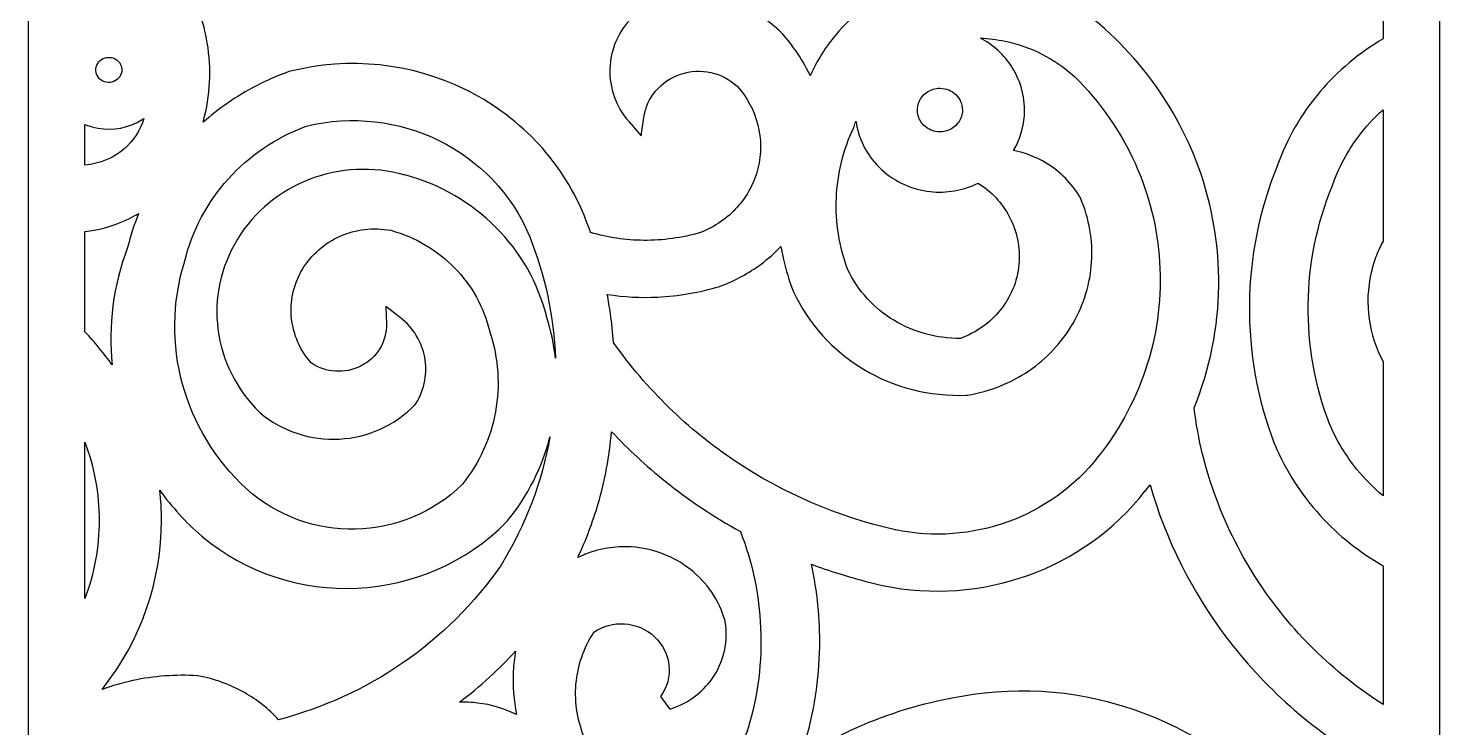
# Model space of a CAD drawing. Header units: centimetres. Extents: x 21 to 27, y -9 to 9.
# Drawn here: x 21.04 to 27, y -5.61 to -2.66 of the extents above; entities that cross this region are included whole.
import ezdxf

# ---------------------------------------------------------------- set-up
doc = ezdxf.new("R2010")
doc.units = ezdxf.units.CM
doc.header["$MEASUREMENT"] = 0
doc.layers.add('layer 1', color=7, linetype='Continuous')

msp = doc.modelspace()

# ---------------------------------------------------------------- linework, layer by layer
at = {"layer": 'layer 1', "color": 250}
for points, knots in [([(21.03704, 9.00077), (21.03704, 9.00077), (26.99977, 9.00077), (26.99977, 9.00077), (26.99977, 9.00077), (26.99977, 9.00077), (26.99977, -9.00021), (26.99977, -9.00021), (26.99977, -9.00021), (26.99977, -9.00021), (21.03704, -9.00021), (21.03704, -9.00021), (21.03704, -9.00021), (21.03704, -9.00021), (21.03704, 9.00077), (21.03704, 9.00077)], [0, 0, 0, 0, 0.2, 0.2, 0.2, 0.2, 0.4, 0.4, 0.4, 0.4, 0.6, 0.6, 0.6, 0.6, 1, 1, 1, 1]), ([(26.76019, -1.67716), (26.75995, -1.67667), (26.75971, -1.67618), (26.75947, -1.67568), (26.75947, -1.67568), (26.68413, -1.84928), (26.57456, -2.00477), (26.43875, -2.13449), (26.43875, -2.13449), (26.28268, -2.28356), (26.09191, -2.39863), (25.87863, -2.46804), (25.87863, -2.46804), (25.72911, -2.51671), (25.57409, -2.53743), (25.42106, -2.53152), (25.42106, -2.53152), (25.68636, -2.71002), (25.87802, -2.96135), (25.98056, -3.24309), (25.98056, -3.24309), (26.09716, -3.56348), (26.09851, -3.92323), (25.96193, -4.25993), (25.96193, -4.25993), (25.99485, -4.52458), (26.08909, -4.77485), (26.23363, -4.99413), (26.23363, -4.99413), (26.36853, -5.19879), (26.54704, -5.37624), (26.76019, -5.51299), (26.76019, -5.51299), (26.76019, -5.51299), (26.76019, -4.9269), (26.76019, -4.9269), (26.76019, -4.9269), (26.66131, -4.87039), (26.57157, -4.79884), (26.49475, -4.71452), (26.49475, -4.71452), (26.41525, -4.62725), (26.34972, -4.52641), (26.30237, -4.41452), (26.30237, -4.41452), (26.30237, -4.41452), (26.30195, -4.41344), (26.30195, -4.41344), (26.30195, -4.41344), (26.2289, -4.22298), (26.19342, -4.02308), (26.19542, -3.8238), (26.19542, -3.8238), (26.19741, -3.6243), (26.23685, -3.42509), (26.31362, -3.23621), (26.31362, -3.23621), (26.31362, -3.23621), (26.31306, -3.23756), (26.31306, -3.23756), (26.31306, -3.23756), (26.35389, -3.12227), (26.41568, -3.01622), (26.49442, -2.92375), (26.49442, -2.92375), (26.5692, -2.83592), (26.65893, -2.76063), (26.76019, -2.70155), (26.76019, -2.70155), (26.76019, -2.70155), (26.76019, -1.67716), (26.76019, -1.67716)], [0, 0, 0, 0, 0.0526316, 0.0526316, 0.0526316, 0.0526316, 0.1052632, 0.1052632, 0.1052632, 0.1052632, 0.1578947, 0.1578947, 0.1578947, 0.1578947, 0.2105263, 0.2105263, 0.2105263, 0.2105263, 0.2631579, 0.2631579, 0.2631579, 0.2631579, 0.3157895, 0.3157895, 0.3157895, 0.3157895, 0.3684211, 0.3684211, 0.3684211, 0.3684211, 0.4210526, 0.4210526, 0.4210526, 0.4210526, 0.4736842, 0.4736842, 0.4736842, 0.4736842, 0.5263158, 0.5263158, 0.5263158, 0.5263158, 0.5789474, 0.5789474, 0.5789474, 0.5789474, 0.6315789, 0.6315789, 0.6315789, 0.6315789, 0.6842105, 0.6842105, 0.6842105, 0.6842105, 0.7368421, 0.7368421, 0.7368421, 0.7368421, 0.7894737, 0.7894737, 0.7894737, 0.7894737, 0.8421053, 0.8421053, 0.8421053, 0.8421053, 0.8947368, 0.8947368, 0.8947368, 0.8947368, 1, 1, 1, 1]), ([(24.93658, -2.41867), (24.83885, -2.37499), (24.74609, -2.319), (24.66085, -2.25116), (24.66085, -2.25116), (24.66085, -2.25116), (24.66183, -2.25197), (24.66183, -2.25197), (24.66183, -2.25197), (24.64336, -2.2383), (24.62547, -2.22443), (24.60818, -2.21038), (24.60818, -2.21038), (24.602, -2.20536), (24.59585, -2.20028), (24.58973, -2.19513), (24.58973, -2.19513), (24.53927, -2.27375), (24.46993, -2.33746), (24.38928, -2.38204), (24.38928, -2.38204), (24.29586, -2.43368), (24.18747, -2.45965), (24.07593, -2.45344), (24.07593, -2.45344), (23.96422, -2.44722), (23.85954, -2.40938), (23.77283, -2.3477), (23.77283, -2.3477), (23.70323, -2.2982), (23.64529, -2.2333), (23.60467, -2.15707), (23.60467, -2.15707), (23.54126, -2.24055), (23.46546, -2.3137), (23.3802, -2.37442), (23.3802, -2.37442), (23.27798, -2.44721), (23.16209, -2.50213), (23.03764, -2.53553), (23.03764, -2.53553), (23.03764, -2.53553), (23.03652, -2.5358), (23.03652, -2.5358), (23.03652, -2.5358), (22.96879, -2.55172), (22.89928, -2.55102), (22.83378, -2.53512), (22.83378, -2.53512), (22.76803, -2.51915), (22.70633, -2.48803), (22.6545, -2.44316), (22.6545, -2.44316), (22.60279, -2.3984), (22.56399, -2.34248), (22.54022, -2.28089), (22.54022, -2.28089), (22.5265, -2.24531), (22.51787, -2.20789), (22.51476, -2.16968), (22.51476, -2.16968), (22.40415, -2.26107), (22.27895, -2.33252), (22.1451, -2.38181), (22.1451, -2.38181), (22.1451, -2.38181), (22.14497, -2.38181), (22.14497, -2.38181), (22.14497, -2.38181), (22.00503, -2.43335), (21.85576, -2.46076), (21.70396, -2.46155), (21.70396, -2.46155), (21.74875, -2.54207), (21.77881, -2.62885), (21.7935, -2.71806), (21.7935, -2.71806), (21.81144, -2.82706), (21.80637, -2.9396), (21.77713, -3.04868), (21.77713, -3.04868), (21.77685, -3.05031), (21.77656, -3.05193), (21.77626, -3.05356), (21.77626, -3.05356), (21.80813, -3.02508), (21.84174, -2.99849), (21.87688, -2.97392), (21.87688, -2.97392), (21.95616, -2.91849), (22.04304, -2.87351), (22.13532, -2.84049), (22.13532, -2.84049), (22.13532, -2.84049), (22.13852, -2.83955), (22.13852, -2.83955), (22.13852, -2.83955), (22.39542, -2.77363), (22.65748, -2.80557), (22.88003, -2.91369), (22.88003, -2.91369), (23.10269, -3.02186), (23.28589, -3.20625), (23.38495, -3.44515), (23.38495, -3.44515), (23.38495, -3.44515), (23.38509, -3.44555), (23.38509, -3.44555), (23.38509, -3.44555), (23.39197, -3.46265), (23.39779, -3.47765), (23.40256, -3.49052), (23.40256, -3.49052), (23.40589, -3.49951), (23.40931, -3.50904), (23.41281, -3.51908), (23.41281, -3.51908), (23.48579, -3.5404), (23.56126, -3.55142), (23.63693, -3.55212), (23.63693, -3.55212), (23.71794, -3.55286), (23.79907, -3.54173), (23.87748, -3.5187), (23.87748, -3.5187), (23.93784, -3.49528), (23.99044, -3.45858), (24.03174, -3.41254), (24.03174, -3.41254), (24.07349, -3.36598), (24.10386, -3.30989), (24.11924, -3.24828), (24.11924, -3.24828), (24.1346, -3.18671), (24.13403, -3.1234), (24.11885, -3.06354), (24.11885, -3.06354), (24.10379, -3.00418), (24.07438, -2.94828), (24.03192, -2.90089), (24.03192, -2.90089), (24.00033, -2.87151), (23.96165, -2.85188), (23.92054, -2.84302), (23.92054, -2.84302), (23.8791, -2.83409), (23.83502, -2.83612), (23.79308, -2.85012), (23.79308, -2.85012), (23.75122, -2.8641), (23.71527, -2.8888), (23.68833, -2.92056), (23.68833, -2.92056), (23.66135, -2.95238), (23.64329, -2.99131), (23.63728, -3.03367), (23.63728, -3.03367), (23.63728, -3.03367), (23.62643, -3.1101), (23.62643, -3.1101), (23.62643, -3.1101), (23.62643, -3.1101), (23.57493, -3.05133), (23.57493, -3.05133), (23.57493, -3.05133), (23.51829, -2.9867), (23.49151, -2.90667), (23.49406, -2.82761), (23.49406, -2.82761), (23.49661, -2.7484), (23.5285, -2.67004), (23.58922, -2.60892), (23.58922, -2.60892), (23.58922, -2.60892), (23.5952, -2.60393), (23.5952, -2.60393), (23.5952, -2.60393), (23.70744, -2.53247), (23.83907, -2.51178), (23.96121, -2.5361), (23.96121, -2.5361), (24.08331, -2.56042), (24.19581, -2.62974), (24.26985, -2.73831), (24.26985, -2.73831), (24.26985, -2.73831), (24.26901, -2.7371), (24.26901, -2.7371), (24.26901, -2.7371), (24.29302, -2.76912), (24.31403, -2.80322), (24.33182, -2.83896), (24.33182, -2.83896), (24.33478, -2.8449), (24.33764, -2.85088), (24.34041, -2.85691), (24.34041, -2.85691), (24.36824, -2.79428), (24.40479, -2.736), (24.44879, -2.6836), (24.44879, -2.6836), (24.51397, -2.60598), (24.59548, -2.54125), (24.68915, -2.49435), (24.68915, -2.49435), (24.76748, -2.45513), (24.85122, -2.42982), (24.93658, -2.41867)], [0, 0, 0, 0, 0.0188679, 0.0188679, 0.0188679, 0.0188679, 0.0377358, 0.0377358, 0.0377358, 0.0377358, 0.0566038, 0.0566038, 0.0566038, 0.0566038, 0.0754717, 0.0754717, 0.0754717, 0.0754717, 0.0943396, 0.0943396, 0.0943396, 0.0943396, 0.1132075, 0.1132075, 0.1132075, 0.1132075, 0.1320755, 0.1320755, 0.1320755, 0.1320755, 0.1509434, 0.1509434, 0.1509434, 0.1509434, 0.1698113, 0.1698113, 0.1698113, 0.1698113, 0.1886792, 0.1886792, 0.1886792, 0.1886792, 0.2075472, 0.2075472, 0.2075472, 0.2075472, 0.2264151, 0.2264151, 0.2264151, 0.2264151, 0.245283, 0.245283, 0.245283, 0.245283, 0.2641509, 0.2641509, 0.2641509, 0.2641509, 0.2830189, 0.2830189, 0.2830189, 0.2830189, 0.3018868, 0.3018868, 0.3018868, 0.3018868, 0.3207547, 0.3207547, 0.3207547, 0.3207547, 0.3396226, 0.3396226, 0.3396226, 0.3396226, 0.3584906, 0.3584906, 0.3584906, 0.3584906, 0.3773585, 0.3773585, 0.3773585, 0.3773585, 0.3962264, 0.3962264, 0.3962264, 0.3962264, 0.4150943, 0.4150943, 0.4150943, 0.4150943, 0.4339623, 0.4339623, 0.4339623, 0.4339623, 0.4528302, 0.4528302, 0.4528302, 0.4528302, 0.4716981, 0.4716981, 0.4716981, 0.4716981, 0.490566, 0.490566, 0.490566, 0.490566, 0.509434, 0.509434, 0.509434, 0.509434, 0.5283019, 0.5283019, 0.5283019, 0.5283019, 0.5471698, 0.5471698, 0.5471698, 0.5471698, 0.5660377, 0.5660377, 0.5660377, 0.5660377, 0.5849057, 0.5849057, 0.5849057, 0.5849057, 0.6037736, 0.6037736, 0.6037736, 0.6037736, 0.6226415, 0.6226415, 0.6226415, 0.6226415, 0.6415094, 0.6415094, 0.6415094, 0.6415094, 0.6603774, 0.6603774, 0.6603774, 0.6603774, 0.6792453, 0.6792453, 0.6792453, 0.6792453, 0.6981132, 0.6981132, 0.6981132, 0.6981132, 0.7169811, 0.7169811, 0.7169811, 0.7169811, 0.7358491, 0.7358491, 0.7358491, 0.7358491, 0.754717, 0.754717, 0.754717, 0.754717, 0.7735849, 0.7735849, 0.7735849, 0.7735849, 0.7924528, 0.7924528, 0.7924528, 0.7924528, 0.8113208, 0.8113208, 0.8113208, 0.8113208, 0.8301887, 0.8301887, 0.8301887, 0.8301887, 0.8490566, 0.8490566, 0.8490566, 0.8490566, 0.8679245, 0.8679245, 0.8679245, 0.8679245, 0.8867925, 0.8867925, 0.8867925, 0.8867925, 0.9056604, 0.9056604, 0.9056604, 0.9056604, 0.9245283, 0.9245283, 0.9245283, 0.9245283, 0.9433962, 0.9433962, 0.9433962, 0.9433962, 0.9622642, 0.9622642, 0.9622642, 0.9622642, 1, 1, 1, 1]), ([(25.05992, -2.69784), (25.11392, -2.72647), (25.16055, -2.76864), (25.19393, -2.8219), (25.19393, -2.8219), (25.23343, -2.88491), (25.25021, -2.95649), (25.24503, -3.02649), (25.24503, -3.02649), (25.24127, -3.07727), (25.22587, -3.12734), (25.19913, -3.1728), (25.19913, -3.1728), (25.24859, -3.18234), (25.29549, -3.20048), (25.33772, -3.22596), (25.33772, -3.22596), (25.39681, -3.26163), (25.44666, -3.31171), (25.48147, -3.3727), (25.48147, -3.3727), (25.48147, -3.3727), (25.48314, -3.3762), (25.48314, -3.3762), (25.48314, -3.3762), (25.51944, -3.46201), (25.53459, -3.55319), (25.52902, -3.6429), (25.52902, -3.6429), (25.52344, -3.73268), (25.49712, -3.82145), (25.45049, -3.90237), (25.45049, -3.90237), (25.40392, -3.98318), (25.33969, -4.05146), (25.26361, -4.10327), (25.26361, -4.10327), (25.18749, -4.1551), (25.09939, -4.19054), (25.00512, -4.20563), (25.00512, -4.20563), (25.00512, -4.20563), (25.00094, -4.20617), (25.00094, -4.20617), (25.00094, -4.20617), (24.84409, -4.21277), (24.69298, -4.17247), (24.56501, -4.09572), (24.56501, -4.09572), (24.43714, -4.01902), (24.33259, -3.90594), (24.26875, -3.76689), (24.26875, -3.76689), (24.26875, -3.76689), (24.26777, -3.76474), (24.26777, -3.76474), (24.26777, -3.76474), (24.25154, -3.72203), (24.23819, -3.6781), (24.22779, -3.63324), (24.22779, -3.63324), (24.22352, -3.61478), (24.21976, -3.59639), (24.21654, -3.57809), (24.21654, -3.57809), (24.19069, -3.60503), (24.16265, -3.62977), (24.1327, -3.65207), (24.1327, -3.65207), (24.08036, -3.69107), (24.02234, -3.72269), (23.96032, -3.74571), (23.96032, -3.74571), (23.96032, -3.74571), (23.95823, -3.74638), (23.95823, -3.74638), (23.95823, -3.74638), (23.87264, -3.77234), (23.78455, -3.78747), (23.69612, -3.79168), (23.69612, -3.79168), (23.6253, -3.79505), (23.5539, -3.79139), (23.48302, -3.78066), (23.48302, -3.78066), (23.48802, -3.80716), (23.49243, -3.83391), (23.49626, -3.86089), (23.49626, -3.86089), (23.50219, -3.90276), (23.50659, -3.94355), (23.50945, -3.98319), (23.50945, -3.98319), (23.64859, -4.18152), (23.82351, -4.35113), (24.02387, -4.48508), (24.02387, -4.48508), (24.22677, -4.62072), (24.45586, -4.71979), (24.7004, -4.7751), (24.7004, -4.7751), (24.7004, -4.7751), (24.69971, -4.77497), (24.69971, -4.77497), (24.69971, -4.77497), (24.86159, -4.80844), (25.02607, -4.79505), (25.17495, -4.74134), (25.17495, -4.74134), (25.32382, -4.68764), (25.45724, -4.59358), (25.55704, -4.46573), (25.55704, -4.46573), (25.55704, -4.46573), (25.55717, -4.46559), (25.55717, -4.46559), (25.55717, -4.46559), (25.74932, -4.2231), (25.83456, -3.93046), (25.81645, -3.64384), (25.81645, -3.64384), (25.79835, -3.35763), (25.67715, -3.07761), (25.4564, -2.85978), (25.4564, -2.85978), (25.37298, -2.78399), (25.27132, -2.73352), (25.16338, -2.71087), (25.16338, -2.71087), (25.12939, -2.70374), (25.09478, -2.69937), (25.05992, -2.69784)], [0, 0, 0, 0, 0.0294118, 0.0294118, 0.0294118, 0.0294118, 0.0588235, 0.0588235, 0.0588235, 0.0588235, 0.0882353, 0.0882353, 0.0882353, 0.0882353, 0.1176471, 0.1176471, 0.1176471, 0.1176471, 0.1470588, 0.1470588, 0.1470588, 0.1470588, 0.1764706, 0.1764706, 0.1764706, 0.1764706, 0.2058824, 0.2058824, 0.2058824, 0.2058824, 0.2352941, 0.2352941, 0.2352941, 0.2352941, 0.2647059, 0.2647059, 0.2647059, 0.2647059, 0.2941176, 0.2941176, 0.2941176, 0.2941176, 0.3235294, 0.3235294, 0.3235294, 0.3235294, 0.3529412, 0.3529412, 0.3529412, 0.3529412, 0.3823529, 0.3823529, 0.3823529, 0.3823529, 0.4117647, 0.4117647, 0.4117647, 0.4117647, 0.4411765, 0.4411765, 0.4411765, 0.4411765, 0.4705882, 0.4705882, 0.4705882, 0.4705882, 0.5, 0.5, 0.5, 0.5, 0.5294118, 0.5294118, 0.5294118, 0.5294118, 0.5588235, 0.5588235, 0.5588235, 0.5588235, 0.5882353, 0.5882353, 0.5882353, 0.5882353, 0.6176471, 0.6176471, 0.6176471, 0.6176471, 0.6470588, 0.6470588, 0.6470588, 0.6470588, 0.6764706, 0.6764706, 0.6764706, 0.6764706, 0.7058824, 0.7058824, 0.7058824, 0.7058824, 0.7352941, 0.7352941, 0.7352941, 0.7352941, 0.7647059, 0.7647059, 0.7647059, 0.7647059, 0.7941176, 0.7941176, 0.7941176, 0.7941176, 0.8235294, 0.8235294, 0.8235294, 0.8235294, 0.8529412, 0.8529412, 0.8529412, 0.8529412, 0.8823529, 0.8823529, 0.8823529, 0.8823529, 0.9117647, 0.9117647, 0.9117647, 0.9117647, 0.9411765, 0.9411765, 0.9411765, 0.9411765, 1, 1, 1, 1]), ([(21.43246, -2.83222), (21.43246, -2.82497), (21.43104, -2.81803), (21.42835, -2.81175), (21.42835, -2.81175), (21.42835, -2.81175), (21.42835, -2.81189), (21.42835, -2.81189), (21.42835, -2.81189), (21.42559, -2.80542), (21.42159, -2.79955), (21.41653, -2.79464), (21.41653, -2.79464), (21.41131, -2.78959), (21.40524, -2.78568), (21.39871, -2.78307), (21.39871, -2.78307), (21.39224, -2.78047), (21.38507, -2.7791), (21.37758, -2.7791), (21.37758, -2.7791), (21.36634, -2.7791), (21.35578, -2.78228), (21.34707, -2.78792), (21.34707, -2.78792), (21.3382, -2.79366), (21.33106, -2.80186), (21.32684, -2.81175), (21.32684, -2.81175), (21.32262, -2.82162), (21.32171, -2.83234), (21.32382, -2.84256), (21.32382, -2.84256), (21.32592, -2.85273), (21.331, -2.86223), (21.33877, -2.86973), (21.33877, -2.86973), (21.3466, -2.8773), (21.35643, -2.88221), (21.36687, -2.88421), (21.36687, -2.88421), (21.37738, -2.88623), (21.38844, -2.88531), (21.39865, -2.88121), (21.39865, -2.88121), (21.40897, -2.87706), (21.41746, -2.87015), (21.42335, -2.8616), (21.42335, -2.8616), (21.42914, -2.8532), (21.43243, -2.84304), (21.43246, -2.83222)], [0, 0, 0, 0, 0.0714286, 0.0714286, 0.0714286, 0.0714286, 0.1428571, 0.1428571, 0.1428571, 0.1428571, 0.2142857, 0.2142857, 0.2142857, 0.2142857, 0.2857143, 0.2857143, 0.2857143, 0.2857143, 0.3571429, 0.3571429, 0.3571429, 0.3571429, 0.4285714, 0.4285714, 0.4285714, 0.4285714, 0.5, 0.5, 0.5, 0.5, 0.5714286, 0.5714286, 0.5714286, 0.5714286, 0.6428571, 0.6428571, 0.6428571, 0.6428571, 0.7142857, 0.7142857, 0.7142857, 0.7142857, 0.7857143, 0.7857143, 0.7857143, 0.7857143, 0.8571429, 0.8571429, 0.8571429, 0.8571429, 1, 1, 1, 1]), ([(24.98328, -3.0018), (24.98326, -2.97628), (24.97261, -2.95322), (24.95541, -2.93655), (24.95541, -2.93655), (24.93827, -2.91995), (24.91448, -2.90967), (24.88811, -2.90966), (24.88811, -2.90966), (24.86875, -2.90966), (24.85046, -2.91525), (24.83526, -2.9251), (24.83526, -2.9251), (24.81992, -2.93504), (24.80757, -2.94925), (24.80023, -2.96644), (24.80023, -2.96644), (24.79291, -2.9836), (24.7913, -3.00216), (24.79493, -3.01978), (24.79493, -3.01978), (24.79856, -3.03736), (24.80737, -3.05385), (24.82088, -3.06692), (24.82088, -3.06692), (24.83448, -3.08005), (24.85151, -3.08858), (24.8696, -3.09205), (24.8696, -3.09205), (24.88776, -3.09553), (24.9069, -3.09394), (24.92464, -3.08681), (24.92464, -3.08681), (24.94247, -3.07965), (24.95717, -3.06767), (24.9674, -3.05285), (24.9674, -3.05285), (24.97752, -3.03817), (24.98326, -3.02051), (24.98328, -3.0018)], [0, 0, 0, 0, 0.0909091, 0.0909091, 0.0909091, 0.0909091, 0.1818182, 0.1818182, 0.1818182, 0.1818182, 0.2727273, 0.2727273, 0.2727273, 0.2727273, 0.3636364, 0.3636364, 0.3636364, 0.3636364, 0.4545455, 0.4545455, 0.4545455, 0.4545455, 0.5454545, 0.5454545, 0.5454545, 0.5454545, 0.6363636, 0.6363636, 0.6363636, 0.6363636, 0.7272727, 0.7272727, 0.7272727, 0.7272727, 0.8181818, 0.8181818, 0.8181818, 0.8181818, 1, 1, 1, 1]), ([(21.27662, -3.23396), (21.33971, -3.22929), (21.39738, -3.20436), (21.44227, -3.16553), (21.44227, -3.16553), (21.4812, -3.13185), (21.5105, -3.08781), (21.52538, -3.03755), (21.52538, -3.03755), (21.51623, -3.04372), (21.50668, -3.04932), (21.49681, -3.05429), (21.49681, -3.05429), (21.4399, -3.08295), (21.37207, -3.09122), (21.30594, -3.07274), (21.30594, -3.07274), (21.30594, -3.07274), (21.30581, -3.0726), (21.30581, -3.0726), (21.30581, -3.0726), (21.29571, -3.06978), (21.28597, -3.06644), (21.27662, -3.06262), (21.27662, -3.06262), (21.27662, -3.06262), (21.27662, -3.23396), (21.27662, -3.23396)], [0, 0, 0, 0, 0.125, 0.125, 0.125, 0.125, 0.25, 0.25, 0.25, 0.25, 0.375, 0.375, 0.375, 0.375, 0.5, 0.5, 0.5, 0.5, 0.625, 0.625, 0.625, 0.625, 0.75, 0.75, 0.75, 0.75, 1, 1, 1, 1]), ([(23.26414, -4.04911), (23.2573, -3.87436), (23.22079, -3.70006), (23.15395, -3.53344), (23.15395, -3.53344), (23.15395, -3.53344), (23.15409, -3.53384), (23.15409, -3.53384), (23.15409, -3.53384), (23.07888, -3.35302), (22.94041, -3.21307), (22.77199, -3.13035), (22.77199, -3.13035), (22.60406, -3.04786), (22.4063, -3.02227), (22.21169, -3.06975), (22.21169, -3.06975), (22.08244, -3.11775), (21.96967, -3.19526), (21.88137, -3.29342), (21.88137, -3.29342), (21.79254, -3.39217), (21.72849, -3.51172), (21.69731, -3.64305), (21.69731, -3.64305), (21.69731, -3.64305), (21.69675, -3.64508), (21.69675, -3.64508), (21.69675, -3.64508), (21.64439, -3.8157), (21.6435, -3.99334), (21.68889, -4.15909), (21.68889, -4.15909), (21.73425, -4.32476), (21.82591, -4.47858), (21.95869, -4.60164), (21.95869, -4.60164), (21.95869, -4.60164), (21.95841, -4.60124), (21.95841, -4.60124), (21.95841, -4.60124), (22.08824, -4.71892), (22.25481, -4.77547), (22.41994, -4.77174), (22.41994, -4.77174), (22.58443, -4.76803), (22.74745, -4.70449), (22.87126, -4.58199), (22.87126, -4.58199), (22.94348, -4.49117), (22.99052, -4.38606), (23.0106, -4.27628), (23.0106, -4.27628), (23.03081, -4.16583), (23.02369, -4.05068), (22.98746, -3.94063), (22.98746, -3.94063), (22.98746, -3.94063), (22.98676, -3.9378), (22.98676, -3.9378), (22.98676, -3.9378), (22.96258, -3.83472), (22.91031, -3.74211), (22.83783, -3.66802), (22.83783, -3.66802), (22.76567, -3.59426), (22.67344, -3.53887), (22.56891, -3.50978), (22.56891, -3.50978), (22.49472, -3.49599), (22.42019, -3.50565), (22.35483, -3.53456), (22.35483, -3.53456), (22.28902, -3.56367), (22.23236, -3.61236), (22.19456, -3.67632), (22.19456, -3.67632), (22.15677, -3.74025), (22.14213, -3.81223), (22.14954, -3.88197), (22.14954, -3.88197), (22.15681, -3.95048), (22.18531, -4.01685), (22.23397, -4.07136), (22.23397, -4.07136), (22.26424, -4.0914), (22.2991, -4.10268), (22.33469, -4.10494), (22.33469, -4.10494), (22.37166, -4.1073), (22.40914, -4.09997), (22.44282, -4.08266), (22.44282, -4.08266), (22.47661, -4.06531), (22.50388, -4.03948), (22.52246, -4.00875), (22.52246, -4.00875), (22.54098, -3.97813), (22.55086, -3.94244), (22.54996, -3.90524), (22.54996, -3.90524), (22.54996, -3.90524), (22.54816, -3.83154), (22.54816, -3.83154), (22.54816, -3.83154), (22.54816, -3.83154), (22.60772, -3.87748), (22.60772, -3.87748), (22.60772, -3.87748), (22.66419, -3.92104), (22.69971, -3.98156), (22.71187, -4.04625), (22.71187, -4.04625), (22.724, -4.11079), (22.71276, -4.17947), (22.67574, -4.23955), (22.67574, -4.23955), (22.67574, -4.23955), (22.67143, -4.24521), (22.67143, -4.24521), (22.67143, -4.24521), (22.58493, -4.33598), (22.46908, -4.3852), (22.35086, -4.39145), (22.35086, -4.39145), (22.23276, -4.39769), (22.11217, -4.36099), (22.01605, -4.27992), (22.01605, -4.27992), (22.01605, -4.27992), (22.01424, -4.27816), (22.01424, -4.27816), (22.01424, -4.27816), (21.91442, -4.18072), (21.85495, -4.05684), (21.83853, -3.92789), (21.83853, -3.92789), (21.82211, -3.79895), (21.8487, -3.66485), (21.92102, -3.54693), (21.92102, -3.54693), (21.9934, -3.42893), (22.10231, -3.3421), (22.2271, -3.29437), (22.2271, -3.29437), (22.35183, -3.24666), (22.49256, -3.23798), (22.62866, -3.27624), (22.62866, -3.27624), (22.62866, -3.27624), (22.62811, -3.27597), (22.62811, -3.27597), (22.62811, -3.27597), (22.77706, -3.31567), (22.90899, -3.39317), (23.01265, -3.49717), (23.01265, -3.49717), (23.11626, -3.60112), (23.19152, -3.73149), (23.22721, -3.87699), (23.22721, -3.87699), (23.22721, -3.87699), (23.22651, -3.87484), (23.22651, -3.87484), (23.22651, -3.87484), (23.24488, -3.9322), (23.25737, -3.99055), (23.26414, -4.04911)], [0, 0, 0, 0, 0.0232558, 0.0232558, 0.0232558, 0.0232558, 0.0465116, 0.0465116, 0.0465116, 0.0465116, 0.0697674, 0.0697674, 0.0697674, 0.0697674, 0.0930233, 0.0930233, 0.0930233, 0.0930233, 0.1162791, 0.1162791, 0.1162791, 0.1162791, 0.1395349, 0.1395349, 0.1395349, 0.1395349, 0.1627907, 0.1627907, 0.1627907, 0.1627907, 0.1860465, 0.1860465, 0.1860465, 0.1860465, 0.2093023, 0.2093023, 0.2093023, 0.2093023, 0.2325581, 0.2325581, 0.2325581, 0.2325581, 0.255814, 0.255814, 0.255814, 0.255814, 0.2790698, 0.2790698, 0.2790698, 0.2790698, 0.3023256, 0.3023256, 0.3023256, 0.3023256, 0.3255814, 0.3255814, 0.3255814, 0.3255814, 0.3488372, 0.3488372, 0.3488372, 0.3488372, 0.372093, 0.372093, 0.372093, 0.372093, 0.3953488, 0.3953488, 0.3953488, 0.3953488, 0.4186047, 0.4186047, 0.4186047, 0.4186047, 0.4418605, 0.4418605, 0.4418605, 0.4418605, 0.4651163, 0.4651163, 0.4651163, 0.4651163, 0.4883721, 0.4883721, 0.4883721, 0.4883721, 0.5116279, 0.5116279, 0.5116279, 0.5116279, 0.5348837, 0.5348837, 0.5348837, 0.5348837, 0.5581395, 0.5581395, 0.5581395, 0.5581395, 0.5813953, 0.5813953, 0.5813953, 0.5813953, 0.6046512, 0.6046512, 0.6046512, 0.6046512, 0.627907, 0.627907, 0.627907, 0.627907, 0.6511628, 0.6511628, 0.6511628, 0.6511628, 0.6744186, 0.6744186, 0.6744186, 0.6744186, 0.6976744, 0.6976744, 0.6976744, 0.6976744, 0.7209302, 0.7209302, 0.7209302, 0.7209302, 0.744186, 0.744186, 0.744186, 0.744186, 0.7674419, 0.7674419, 0.7674419, 0.7674419, 0.7906977, 0.7906977, 0.7906977, 0.7906977, 0.8139535, 0.8139535, 0.8139535, 0.8139535, 0.8372093, 0.8372093, 0.8372093, 0.8372093, 0.8604651, 0.8604651, 0.8604651, 0.8604651, 0.8837209, 0.8837209, 0.8837209, 0.8837209, 0.9069767, 0.9069767, 0.9069767, 0.9069767, 0.9302326, 0.9302326, 0.9302326, 0.9302326, 0.9534884, 0.9534884, 0.9534884, 0.9534884, 1, 1, 1, 1]), ([(26.76019, -3.00067), (26.72071, -3.0359), (26.68507, -3.07489), (26.65383, -3.11703), (26.65383, -3.11703), (26.60846, -3.17821), (26.57226, -3.24613), (26.54694, -3.3189), (26.54694, -3.3189), (26.54694, -3.3189), (26.54638, -3.32065), (26.54638, -3.32065), (26.54638, -3.32065), (26.48026, -3.48189), (26.44607, -3.65213), (26.44393, -3.82275), (26.44393, -3.82275), (26.4418, -3.99345), (26.4717, -4.16447), (26.53374, -4.32717), (26.53374, -4.32717), (26.53374, -4.32717), (26.53318, -4.32595), (26.53318, -4.32595), (26.53318, -4.32595), (26.5633, -4.39641), (26.60287, -4.46129), (26.65011, -4.5195), (26.65011, -4.5195), (26.68328, -4.56038), (26.72018, -4.59787), (26.76019, -4.6316), (26.76019, -4.6316), (26.76019, -4.6316), (26.76019, -4.06439), (26.76019, -4.06439), (26.76019, -4.06439), (26.73005, -4.0082), (26.71022, -3.94749), (26.70135, -3.88502), (26.70135, -3.88502), (26.69215, -3.82031), (26.6948, -3.75375), (26.71, -3.68844), (26.71, -3.68844), (26.71573, -3.66382), (26.7232, -3.63968), (26.73229, -3.61618), (26.73229, -3.61618), (26.74046, -3.59506), (26.74978, -3.57475), (26.76019, -3.55533), (26.76019, -3.55533), (26.76019, -3.55533), (26.76019, -3.00067), (26.76019, -3.00067)], [0, 0, 0, 0, 0.0666667, 0.0666667, 0.0666667, 0.0666667, 0.1333333, 0.1333333, 0.1333333, 0.1333333, 0.2, 0.2, 0.2, 0.2, 0.2666667, 0.2666667, 0.2666667, 0.2666667, 0.3333333, 0.3333333, 0.3333333, 0.3333333, 0.4, 0.4, 0.4, 0.4, 0.4666667, 0.4666667, 0.4666667, 0.4666667, 0.5333333, 0.5333333, 0.5333333, 0.5333333, 0.6, 0.6, 0.6, 0.6, 0.6666667, 0.6666667, 0.6666667, 0.6666667, 0.7333333, 0.7333333, 0.7333333, 0.7333333, 0.8, 0.8, 0.8, 0.8, 0.8666667, 0.8666667, 0.8666667, 0.8666667, 1, 1, 1, 1]), ([(24.53355, -3.0482), (24.53071, -3.05591), (24.52803, -3.06368), (24.52553, -3.07151), (24.52553, -3.07151), (24.52553, -3.07151), (24.52399, -3.07555), (24.52399, -3.07555), (24.52399, -3.07555), (24.47957, -3.1702), (24.45511, -3.27148), (24.45087, -3.37363), (24.45087, -3.37363), (24.44663, -3.47565), (24.46259, -3.57842), (24.49896, -3.67619), (24.49896, -3.67619), (24.54191, -3.76597), (24.61035, -3.83934), (24.69371, -3.88988), (24.69371, -3.88988), (24.77617, -3.93988), (24.87323, -3.96736), (24.97461, -3.9661), (24.97461, -3.9661), (25.04242, -3.94193), (25.10024, -3.9002), (25.14305, -3.84712), (25.14305, -3.84712), (25.18705, -3.79258), (25.21522, -3.7261), (25.22212, -3.65441), (25.22212, -3.65441), (25.22902, -3.58266), (25.21401, -3.51221), (25.18114, -3.45067), (25.18114, -3.45067), (25.15126, -3.39473), (25.10646, -3.34615), (25.04981, -3.31068), (25.04981, -3.31068), (24.98592, -3.34211), (24.91544, -3.35354), (24.84727, -3.34596), (24.84727, -3.34596), (24.77215, -3.33761), (24.69971, -3.30621), (24.64187, -3.25309), (24.64187, -3.25309), (24.5841, -3.20004), (24.54791, -3.13166), (24.53531, -3.0594), (24.53531, -3.0594), (24.53466, -3.05567), (24.53408, -3.05194), (24.53355, -3.0482)], [0, 0, 0, 0, 0.0666667, 0.0666667, 0.0666667, 0.0666667, 0.1333333, 0.1333333, 0.1333333, 0.1333333, 0.2, 0.2, 0.2, 0.2, 0.2666667, 0.2666667, 0.2666667, 0.2666667, 0.3333333, 0.3333333, 0.3333333, 0.3333333, 0.4, 0.4, 0.4, 0.4, 0.4666667, 0.4666667, 0.4666667, 0.4666667, 0.5333333, 0.5333333, 0.5333333, 0.5333333, 0.6, 0.6, 0.6, 0.6, 0.6666667, 0.6666667, 0.6666667, 0.6666667, 0.7333333, 0.7333333, 0.7333333, 0.7333333, 0.8, 0.8, 0.8, 0.8, 0.8666667, 0.8666667, 0.8666667, 0.8666667, 1, 1, 1, 1]), ([(21.39147, -4.0783), (21.37459, -3.9134), (21.39539, -3.74374), (21.45702, -3.58167), (21.45702, -3.58167), (21.46905, -3.53281), (21.48458, -3.48509), (21.50346, -3.43887), (21.50346, -3.43887), (21.49831, -3.44188), (21.49312, -3.44482), (21.48789, -3.44768), (21.48789, -3.44768), (21.43443, -3.47685), (21.37617, -3.49787), (21.31515, -3.50962), (21.31515, -3.50962), (21.31515, -3.50962), (21.31432, -3.50976), (21.31432, -3.50976), (21.31432, -3.50976), (21.30292, -3.51168), (21.2909, -3.51325), (21.27831, -3.51448), (21.27831, -3.51448), (21.27774, -3.51454), (21.27718, -3.51459), (21.27662, -3.51464), (21.27662, -3.51464), (21.27662, -3.51464), (21.27662, -3.93887), (21.27662, -3.93887), (21.27662, -3.93887), (21.3191, -3.98311), (21.35738, -4.02975), (21.39147, -4.0783)], [0, 0, 0, 0, 0.1, 0.1, 0.1, 0.1, 0.2, 0.2, 0.2, 0.2, 0.3, 0.3, 0.3, 0.3, 0.4, 0.4, 0.4, 0.4, 0.5, 0.5, 0.5, 0.5, 0.6, 0.6, 0.6, 0.6, 0.7, 0.7, 0.7, 0.7, 0.8, 0.8, 0.8, 0.8, 1, 1, 1, 1]), ([(21.27662, -5.06541), (21.31648, -4.95895), (21.33642, -4.84702), (21.33642, -4.73503), (21.33642, -4.73503), (21.33642, -4.62307), (21.31649, -4.51115), (21.27662, -4.40466), (21.27662, -4.40466), (21.27662, -4.40466), (21.27662, -5.06541), (21.27662, -5.06541)], [0, 0, 0, 0, 0.25, 0.25, 0.25, 0.25, 0.5, 0.5, 0.5, 0.5, 1, 1, 1, 1]), ([(21.34929, -5.44868), (21.39178, -5.43332), (21.43523, -5.4209), (21.47931, -5.41149), (21.47931, -5.41149), (21.56812, -5.39254), (21.65957, -5.38561), (21.751, -5.39132), (21.751, -5.39132), (21.751, -5.39132), (21.75518, -5.39199), (21.75518, -5.39199), (21.75518, -5.39199), (21.82467, -5.40438), (21.89083, -5.42844), (21.95087, -5.46261), (21.95087, -5.46261), (22.0045, -5.49312), (22.05315, -5.53155), (22.09487, -5.57679), (22.09487, -5.57679), (22.28456, -5.52717), (22.46199, -5.44551), (22.6197, -5.33694), (22.6197, -5.33694), (22.78144, -5.22561), (22.92241, -5.086), (23.03457, -4.92366), (23.03457, -4.92366), (23.13813, -4.75496), (23.20723, -4.57136), (23.24107, -4.38243), (23.24107, -4.38243), (23.20797, -4.51067), (23.14708, -4.6324), (23.0601, -4.73876), (23.0601, -4.73876), (23.0601, -4.73876), (23.05787, -4.74105), (23.05787, -4.74105), (23.05787, -4.74105), (22.88606, -4.91605), (22.65851, -5.01026), (22.42681, -5.02123), (22.42681, -5.02123), (22.19523, -5.0322), (21.95933, -4.95993), (21.77067, -4.80198), (21.77067, -4.80198), (21.77067, -4.80198), (21.77012, -4.80171), (21.77012, -4.80171), (21.77012, -4.80171), (21.70232, -4.74287), (21.64299, -4.67744), (21.5925, -4.60708), (21.5925, -4.60708), (21.59733, -4.64968), (21.59976, -4.69249), (21.59976, -4.73529), (21.59976, -4.73529), (21.59976, -4.98719), (21.5162, -5.23906), (21.34929, -5.44868)], [0, 0, 0, 0, 0.0588235, 0.0588235, 0.0588235, 0.0588235, 0.1176471, 0.1176471, 0.1176471, 0.1176471, 0.1764706, 0.1764706, 0.1764706, 0.1764706, 0.2352941, 0.2352941, 0.2352941, 0.2352941, 0.2941176, 0.2941176, 0.2941176, 0.2941176, 0.3529412, 0.3529412, 0.3529412, 0.3529412, 0.4117647, 0.4117647, 0.4117647, 0.4117647, 0.4705882, 0.4705882, 0.4705882, 0.4705882, 0.5294118, 0.5294118, 0.5294118, 0.5294118, 0.5882353, 0.5882353, 0.5882353, 0.5882353, 0.6470588, 0.6470588, 0.6470588, 0.6470588, 0.7058824, 0.7058824, 0.7058824, 0.7058824, 0.7647059, 0.7647059, 0.7647059, 0.7647059, 0.8235294, 0.8235294, 0.8235294, 0.8235294, 0.8823529, 0.8823529, 0.8823529, 0.8823529, 1, 1, 1, 1]), ([(23.35856, -4.89203), (23.36894, -4.88696), (23.37953, -4.88229), (23.39031, -4.87802), (23.39031, -4.87802), (23.45056, -4.85418), (23.5166, -4.84308), (23.58421, -4.84724), (23.58421, -4.84724), (23.67777, -4.85299), (23.76443, -4.88731), (23.834, -4.94216), (23.834, -4.94216), (23.90353, -4.99698), (23.95579, -5.07223), (23.98061, -5.1599), (23.98061, -5.1599), (23.98061, -5.1599), (23.98131, -5.1634), (23.98131, -5.1634), (23.98131, -5.1634), (23.99493, -5.2443), (23.97695, -5.3239), (23.93542, -5.38948), (23.93542, -5.38948), (23.8938, -5.45521), (23.82862, -5.50691), (23.74797, -5.53184), (23.74797, -5.53184), (23.74797, -5.53184), (23.70803, -5.47914), (23.70803, -5.47914), (23.70803, -5.47914), (23.73656, -5.43966), (23.7482, -5.39322), (23.74377, -5.34838), (23.74377, -5.34838), (23.73934, -5.30344), (23.71885, -5.25995), (23.68316, -5.22647), (23.68316, -5.22647), (23.64768, -5.19319), (23.60215, -5.17484), (23.55549, -5.17197), (23.55549, -5.17197), (23.51072, -5.16922), (23.46517, -5.18069), (23.42666, -5.20686), (23.42666, -5.20686), (23.38303, -5.27392), (23.3576, -5.34949), (23.35096, -5.42682), (23.35096, -5.42682), (23.34416, -5.5061), (23.3572, -5.58683), (23.39074, -5.66174), (23.39074, -5.66174), (23.39074, -5.66174), (23.39241, -5.66646), (23.39241, -5.66646), (23.39241, -5.66646), (23.40671, -5.71799), (23.43333, -5.76482), (23.46929, -5.80372), (23.46929, -5.80372), (23.50458, -5.8419), (23.54868, -5.87226), (23.59877, -5.89176), (23.59877, -5.89176), (23.70305, -5.90955), (23.80618, -5.88893), (23.89152, -5.83951), (23.89152, -5.83951), (23.97784, -5.78952), (24.04598, -5.71007), (24.07872, -5.61113), (24.07872, -5.61113), (24.07872, -5.61113), (24.07844, -5.61207), (24.07844, -5.61207), (24.07844, -5.61207), (24.11991, -5.47392), (24.13734, -5.33075), (24.131, -5.18829), (24.131, -5.18829), (24.12483, -5.04993), (24.09625, -4.91277), (24.04548, -4.78202), (24.04548, -4.78202), (23.93296, -4.71991), (23.82647, -4.64859), (23.72715, -4.56895), (23.72715, -4.56895), (23.64688, -4.50458), (23.57136, -4.43491), (23.50118, -4.3604), (23.50118, -4.3604), (23.49226, -4.46469), (23.473, -4.56653), (23.44432, -4.66486), (23.44432, -4.66486), (23.42149, -4.74315), (23.39275, -4.81905), (23.35856, -4.89203)], [0, 0, 0, 0, 0.037037, 0.037037, 0.037037, 0.037037, 0.0740741, 0.0740741, 0.0740741, 0.0740741, 0.1111111, 0.1111111, 0.1111111, 0.1111111, 0.1481481, 0.1481481, 0.1481481, 0.1481481, 0.1851852, 0.1851852, 0.1851852, 0.1851852, 0.2222222, 0.2222222, 0.2222222, 0.2222222, 0.2592593, 0.2592593, 0.2592593, 0.2592593, 0.2962963, 0.2962963, 0.2962963, 0.2962963, 0.3333333, 0.3333333, 0.3333333, 0.3333333, 0.3703704, 0.3703704, 0.3703704, 0.3703704, 0.4074074, 0.4074074, 0.4074074, 0.4074074, 0.4444444, 0.4444444, 0.4444444, 0.4444444, 0.4814815, 0.4814815, 0.4814815, 0.4814815, 0.5185185, 0.5185185, 0.5185185, 0.5185185, 0.5555556, 0.5555556, 0.5555556, 0.5555556, 0.5925926, 0.5925926, 0.5925926, 0.5925926, 0.6296296, 0.6296296, 0.6296296, 0.6296296, 0.6666667, 0.6666667, 0.6666667, 0.6666667, 0.7037037, 0.7037037, 0.7037037, 0.7037037, 0.7407407, 0.7407407, 0.7407407, 0.7407407, 0.7777778, 0.7777778, 0.7777778, 0.7777778, 0.8148148, 0.8148148, 0.8148148, 0.8148148, 0.8518519, 0.8518519, 0.8518519, 0.8518519, 0.8888889, 0.8888889, 0.8888889, 0.8888889, 0.9259259, 0.9259259, 0.9259259, 0.9259259, 1, 1, 1, 1]), ([(26.76019, -5.79419), (26.75247, -5.79023), (26.74473, -5.78613), (26.73697, -5.7819), (26.73697, -5.7819), (26.7235, -5.77456), (26.70956, -5.76651), (26.69513, -5.75774), (26.69513, -5.75774), (26.69513, -5.75774), (26.69569, -5.75814), (26.69569, -5.75814), (26.69569, -5.75814), (26.45908, -5.61973), (26.25621, -5.4383), (26.09657, -5.22645), (26.09657, -5.22645), (25.9519, -5.03446), (25.84262, -4.81736), (25.77582, -4.58455), (25.77582, -4.58455), (25.7686, -4.59394), (25.76128, -4.60325), (25.75384, -4.61247), (25.75384, -4.61247), (25.75384, -4.61247), (25.75425, -4.6122), (25.75425, -4.6122), (25.75425, -4.6122), (25.6252, -4.77699), (25.45256, -4.8982), (25.25988, -4.96737), (25.25988, -4.96737), (25.06745, -5.03645), (24.85506, -5.05344), (24.64623, -5.00992), (24.64623, -5.00992), (24.64623, -5.00992), (24.64554, -5.00978), (24.64554, -5.00978), (24.64554, -5.00978), (24.58333, -4.99576), (24.52165, -4.9791), (24.46067, -4.95988), (24.46067, -4.95988), (24.422, -4.94769), (24.38347, -4.93438), (24.34513, -4.91997), (24.34513, -4.91997), (24.37056, -5.03511), (24.38235, -5.15207), (24.38053, -5.26861), (24.38053, -5.26861), (24.37836, -5.40745), (24.35689, -5.54625), (24.31619, -5.68123), (24.31619, -5.68123), (24.31619, -5.68123), (24.31605, -5.68204), (24.31605, -5.68204), (24.31605, -5.68204), (24.30904, -5.70353), (24.30085, -5.72467), (24.29153, -5.7454), (24.29153, -5.7454), (24.36061, -5.69988), (24.43294, -5.65939), (24.50792, -5.62421), (24.50792, -5.62421), (24.64218, -5.56122), (24.78503, -5.51524), (24.93298, -5.4879), (24.93298, -5.4879), (24.93298, -5.4879), (24.932, -5.48803), (24.932, -5.48803), (24.932, -5.48803), (25.18895, -5.43336), (25.45103, -5.45001), (25.69125, -5.52911), (25.69125, -5.52911), (25.93158, -5.60824), (26.1499, -5.74976), (26.31919, -5.94478), (26.31919, -5.94478), (26.44177, -6.08587), (26.54622, -6.23885), (26.63158, -6.40039), (26.63158, -6.40039), (26.68094, -6.4938), (26.72387, -6.59007), (26.76019, -6.68856), (26.76019, -6.68856), (26.76019, -6.68856), (26.76019, -5.79419), (26.76019, -5.79419)], [0, 0, 0, 0, 0.04, 0.04, 0.04, 0.04, 0.08, 0.08, 0.08, 0.08, 0.12, 0.12, 0.12, 0.12, 0.16, 0.16, 0.16, 0.16, 0.2, 0.2, 0.2, 0.2, 0.24, 0.24, 0.24, 0.24, 0.28, 0.28, 0.28, 0.28, 0.32, 0.32, 0.32, 0.32, 0.36, 0.36, 0.36, 0.36, 0.4, 0.4, 0.4, 0.4, 0.44, 0.44, 0.44, 0.44, 0.48, 0.48, 0.48, 0.48, 0.52, 0.52, 0.52, 0.52, 0.56, 0.56, 0.56, 0.56, 0.6, 0.6, 0.6, 0.6, 0.64, 0.64, 0.64, 0.64, 0.68, 0.68, 0.68, 0.68, 0.72, 0.72, 0.72, 0.72, 0.76, 0.76, 0.76, 0.76, 0.8, 0.8, 0.8, 0.8, 0.84, 0.84, 0.84, 0.84, 0.88, 0.88, 0.88, 0.88, 0.92, 0.92, 0.92, 0.92, 1, 1, 1, 1]), ([(22.85847, -5.50256), (22.88451, -5.50187), (22.91058, -5.50314), (22.93642, -5.50637), (22.93642, -5.50637), (22.99293, -5.51341), (23.04832, -5.52976), (23.10001, -5.55522), (23.10001, -5.55522), (23.08743, -5.49486), (23.08272, -5.4335), (23.0858, -5.37255), (23.0858, -5.37255), (23.08724, -5.34399), (23.09039, -5.3155), (23.09525, -5.28723), (23.09525, -5.28723), (23.06053, -5.32564), (23.02392, -5.36246), (22.98554, -5.39756), (22.98554, -5.39756), (22.94512, -5.43451), (22.90271, -5.46956), (22.85847, -5.50256)], [0, 0, 0, 0, 0.1428571, 0.1428571, 0.1428571, 0.1428571, 0.2857143, 0.2857143, 0.2857143, 0.2857143, 0.4285714, 0.4285714, 0.4285714, 0.4285714, 0.5714286, 0.5714286, 0.5714286, 0.5714286, 0.7142857, 0.7142857, 0.7142857, 0.7142857, 1, 1, 1, 1])]:
    msp.add_open_spline(points, degree=3, knots=knots, dxfattribs=at)

doc.saveas('drawing.dxf')
